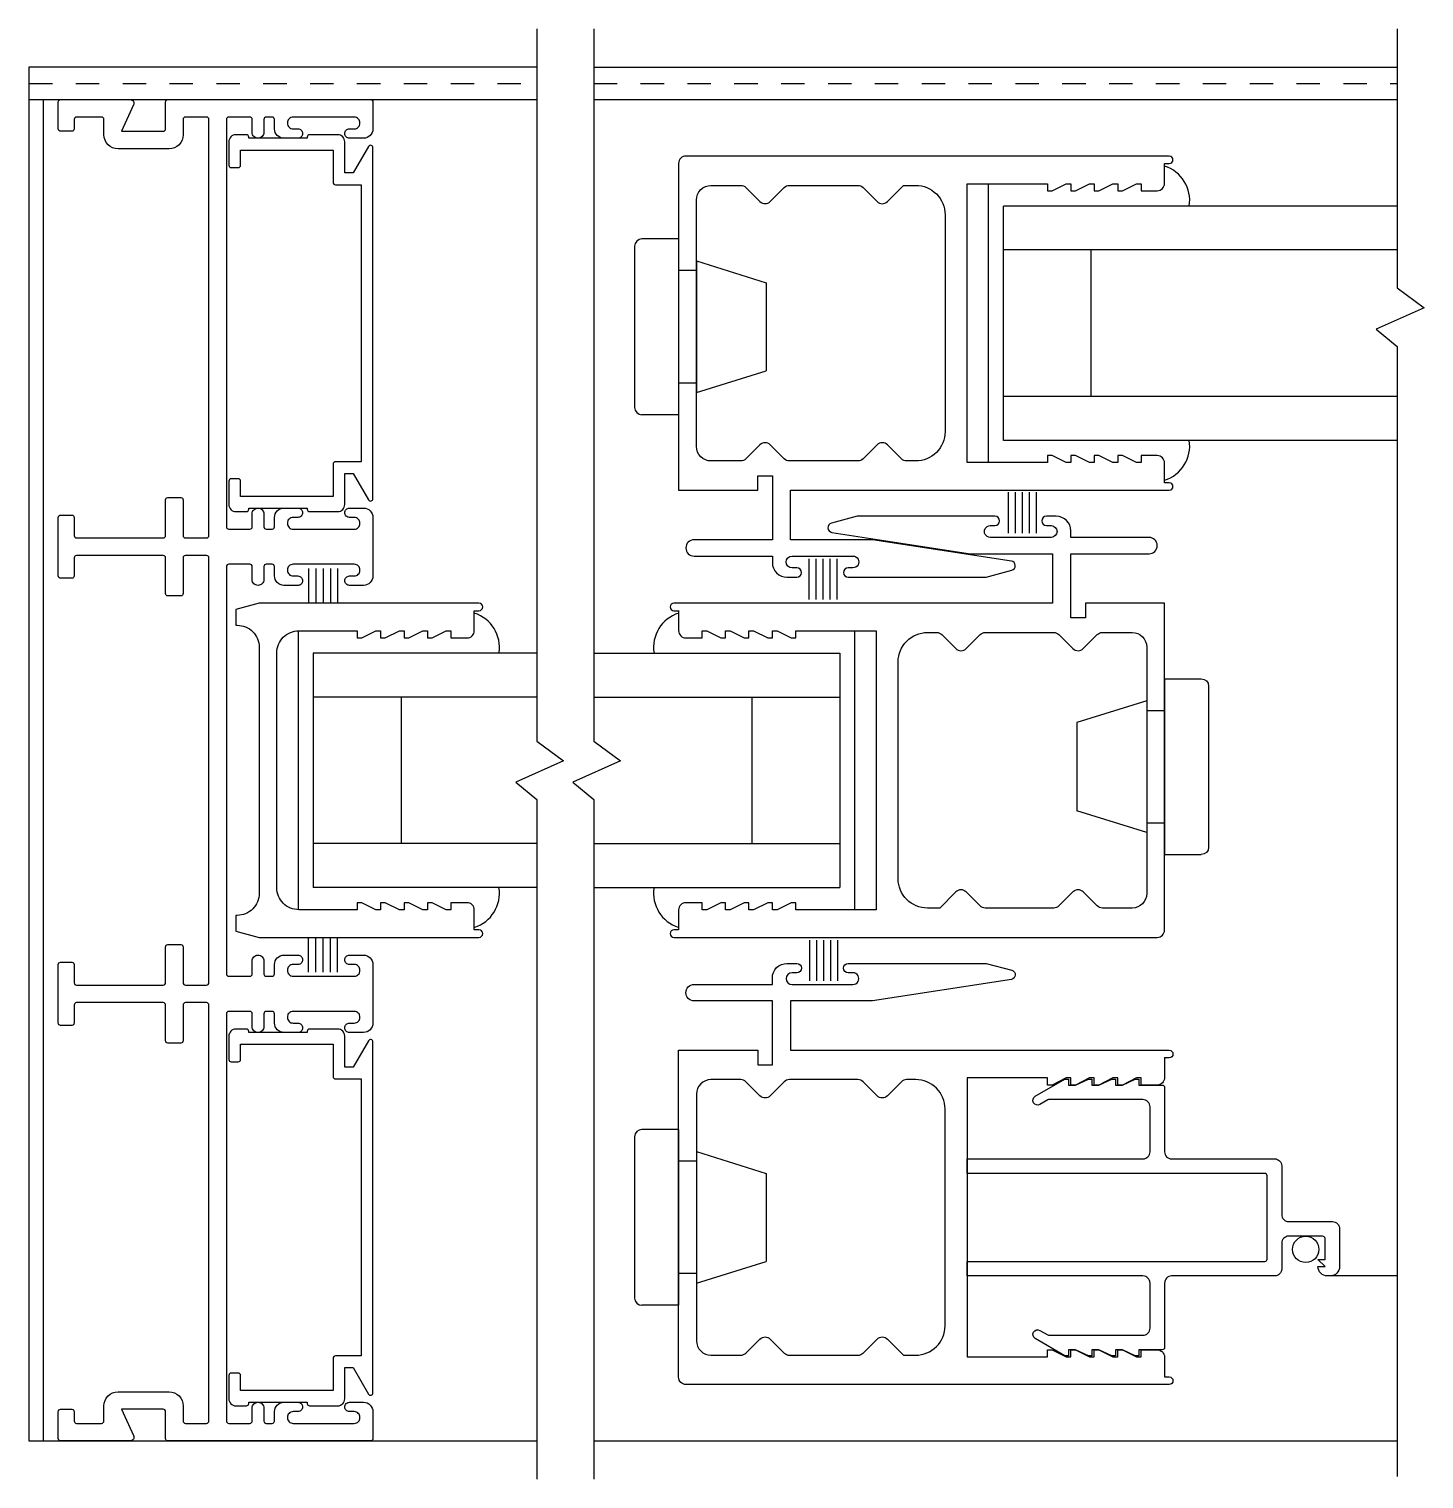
# Model space of a CAD drawing. Extents: x -12.8 to 78.6, y -69.4 to 26.9.
# Drawn here: x -0.28 to 5.68, y -7.27 to -1.09 of the extents above; entities that cross this region are included whole.
import ezdxf

# ---------------------------------------------------------------- set-up
doc = ezdxf.new("R2010")
doc.units = 0
doc.header["$LTSCALE"] = 0.25
doc.header["$MEASUREMENT"] = 0
doc.linetypes.add('HIDDEN', pattern=[0.375, 0.25, -0.125])
doc.layers.get('0').update_dxf_attribs({"linetype": 'CONTINUOUS'})
for name, color, linetype in [('FRAME', 1, 'CONTINUOUS'), ('GLASS-VINYL', 7, 'CONTINUOUS'), ('MISC', 7, 'CONTINUOUS'), ('SASH', 5, 'CONTINUOUS'), ('SEAL', 7, 'CONTINUOUS'), ('SILL-PAN', 7, 'CONTINUOUS'), ('VENT', 5, 'CONTINUOUS')]:
    doc.layers.add(name, color=color, linetype=linetype)

# ---------------------------------------------------------------- blocks, each defined once
blk = doc.blocks.new('A$C1A3F7AFB')
at = {"layer": 'FRAME', "color": 1}
blk.add_lwpolyline([(0, 0.9402), (0, 0.9228, 0.414214), (0.01, 0.9128), (0.025, 0.9128, 0.414214), (0.03, 0.9178), (0.03, 0.9178, 0.414214), (0.025, 0.9228), (0.0199, 0.9228, -0.414214), (0.0138, 0.9289), (0.0138, 0.9291, -0.414214), (0.0199, 0.9353), (0.0851, 0.9353, -0.414214), (0.0913, 0.9291), (0.0913, 0.9289, -0.414214), (0.0851, 0.9228), (0.08, 0.9228, 0.414214), (0.075, 0.9178), (0.075, 0.9176, 0.414214), (0.0799, 0.9128), (0.095, 0.9128, 0.414214), (0.105, 0.9228), (0.105, 0.9328, -0.414214), (0.1075, 0.9353), (0.1138, 0.9353, -0.414214), (0.1163, 0.9328), (0.1163, 0.919, 0.414214), (0.1225, 0.9128), (0.1226, 0.9128, 0.414214), (0.1288, 0.9189), (0.1288, 0.9328, -0.414214), (0.1313, 0.9353), (0.1538, 0.9353, -0.414214), (0.1563, 0.9328), (0.1563, 0.7155), (0.1563, 0.4983, -0.414214), (0.1538, 0.4958), (0.1313, 0.4958, -0.414214), (0.1288, 0.4983), (0.1288, 0.5121, 0.414214), (0.1226, 0.5183), (0.1225, 0.5183, 0.414214), (0.1163, 0.512), (0.1163, 0.4983, -0.414214), (0.1138, 0.4958), (0.1075, 0.4958, -0.414214), (0.105, 0.4983), (0.105, 0.5083, 0.414214), (0.095, 0.5183), (0.0799, 0.5183, 0.414214), (0.075, 0.5134), (0.075, 0.5133, 0.414214), (0.08, 0.5083), (0.0851, 0.5083, -0.414214), (0.0913, 0.5021), (0.0913, 0.5019, -0.414214), (0.0851, 0.4958), (0.0199, 0.4958, -0.414214), (0.0138, 0.5019), (0.0138, 0.5021, -0.414214), (0.0199, 0.5083), (0.025, 0.5083, 0.414214), (0.03, 0.5133, 0.414214), (0.025, 0.5183), (0.01, 0.5183, 0.414214), (0, 0.5083), (0, 0.4907), (0, 0.4678), (0, 0.4458, 0.414214), (0.01, 0.4358), (0.025, 0.4358, 0.414214), (0.03, 0.4408), (0.03, 0.4408, 0.414214), (0.025, 0.4458), (0.0199, 0.4458, -0.414214), (0.0138, 0.4519), (0.0138, 0.4521, -0.414214), (0.0199, 0.4583), (0.0851, 0.4583, -0.414214), (0.0913, 0.4521), (0.0913, 0.4519, -0.414214), (0.0851, 0.4458), (0.08, 0.4458, 0.414214), (0.075, 0.4408), (0.075, 0.4406, 0.414214), (0.0799, 0.4358), (0.095, 0.4358, 0.414214), (0.105, 0.4458), (0.105, 0.4558, -0.414214), (0.1075, 0.4583), (0.1138, 0.4583, -0.414214), (0.1163, 0.4558), (0.1163, 0.442, 0.414214), (0.1225, 0.4358), (0.1226, 0.4358, 0.414214), (0.1288, 0.4419), (0.1288, 0.4558, -0.414214), (0.1313, 0.4583), (0.1538, 0.4583, -0.414214), (0.1563, 0.4558), (0.1563, 0.2385), (0.1563, 0.0213, -0.414214), (0.1538, 0.0188), (0.1313, 0.0188, -0.414214), (0.1288, 0.0213), (0.1288, 0.0351, 0.414214), (0.1226, 0.0413), (0.1225, 0.0413, 0.414214), (0.1163, 0.035), (0.1163, 0.0213, -0.414214), (0.1138, 0.0188), (0.1075, 0.0188, -0.414214), (0.105, 0.0213), (0.105, 0.0313, 0.414214), (0.095, 0.0413), (0.0799, 0.0413, 0.414214), (0.075, 0.0364), (0.075, 0.0363, 0.414214), (0.08, 0.0313), (0.0851, 0.0313, -0.414214), (0.0913, 0.0251), (0.0913, 0.0249, -0.414214), (0.0851, 0.0188), (0.0199, 0.0188, -0.414214), (0.0138, 0.0249), (0.0138, 0.0251, -0.414214), (0.0199, 0.0313), (0.025, 0.0313, 0.414214), (0.03, 0.0363, 0.414214), (0.025, 0.0413), (0.01, 0.0413, 0.414214), (0, 0.0313), (0, 0.0025, 0.414214), (0.0025, 0), (0.2188, 0, 0.414214), (0.2213, 0.0025), (0.2213, 0.0313, -0.414214), (0.2238, 0.0338), (0.2683, 0.0338), (0.2554, 0.0057, 0.546624), (0.259, 0), (0.3333, 0, 0.414214), (0.3358, 0.0025), (0.3358, 0.0313, 0.414214), (0.3333, 0.0338), (0.3213, 0.0338, 0.414214), (0.3188, 0.0313), (0.3188, 0.0213, -0.414214), (0.3163, 0.0188), (0.2895, 0.0188, -0.414214), (0.287, 0.0213), (0.287, 0.0375, 0.414214), (0.272, 0.0525), (0.2175, 0.0525, 0.414214), (0.2025, 0.0375), (0.2025, 0.0213, -0.414214), (0.2, 0.0188), (0.1775, 0.0188, -0.414214), (0.175, 0.0213), (0.175, 0.2385), (0.175, 0.4651, -0.414214), (0.1775, 0.4676), (0.2, 0.4676, -0.414214), (0.2025, 0.4651), (0.2025, 0.427, 0.414214), (0.205, 0.4245), (0.2188, 0.4245, 0.414214), (0.2213, 0.427), (0.2213, 0.4651, -0.414214), (0.2238, 0.4676), (0.3059, 0.4676), (0.3163, 0.4676, -0.414214), (0.3188, 0.4651), (0.3188, 0.4458, 0.414214), (0.3213, 0.4433), (0.3333, 0.4433, 0.414214), (0.3358, 0.4458), (0.3358, 0.4678), (0.3358, 0.4907), (0.3358, 0.5083, 0.414214), (0.3333, 0.5108), (0.3213, 0.5108, 0.414214), (0.3188, 0.5083), (0.3188, 0.4889, -0.414214), (0.3163, 0.4864), (0.3026, 0.4864), (0.2238, 0.4864, -0.414214), (0.2213, 0.4889), (0.2213, 0.527, 0.414214), (0.2188, 0.5295), (0.205, 0.5295, 0.414214), (0.2025, 0.527), (0.2025, 0.4889, -0.414214), (0.2, 0.4864), (0.1775, 0.4864, -0.414214), (0.175, 0.4889), (0.175, 0.7155), (0.175, 0.9421, -0.414214), (0.1775, 0.9446), (0.1878, 0.9446), (0.2, 0.9446, -0.414214), (0.2025, 0.9421), (0.2025, 0.904, 0.414214), (0.205, 0.9015), (0.2188, 0.9015, 0.414214), (0.2213, 0.904), (0.2213, 0.9421, -0.414214), (0.2238, 0.9446), (0.3028, 0.9446), (0.3163, 0.9446, -0.414214), (0.3188, 0.9421), (0.3188, 0.9228, 0.414214), (0.3213, 0.9203), (0.3333, 0.9203, 0.414214), (0.3358, 0.9228), (0.3358, 0.9359), (0.3358, 0.9518), (0.3358, 0.9677), (0.3358, 0.9853, 0.414214), (0.3333, 0.9878), (0.3213, 0.9878, 0.414214), (0.3188, 0.9853), (0.3188, 0.9659, -0.414214), (0.3163, 0.9634), (0.3026, 0.9634), (0.2238, 0.9634, -0.414214), (0.2213, 0.9659), (0.2213, 1.004, 0.414214), (0.2188, 1.0065), (0.205, 1.0065, 0.414214), (0.2025, 1.004), (0.2025, 0.9659, -0.414214), (0.2, 0.9634), (0.1775, 0.9634, -0.414214), (0.175, 0.9659), (0.175, 1.1925), (0.175, 1.4098, -0.414214), (0.1775, 1.4123), (0.2, 1.4123, -0.414214), (0.2025, 1.4098), (0.2025, 1.3935, 0.414214), (0.2175, 1.3785), (0.272, 1.3785, 0.414214), (0.287, 1.3935), (0.287, 1.4098, -0.414214), (0.2895, 1.4123), (0.3163, 1.4123, -0.414214), (0.3188, 1.4098), (0.3188, 1.3998, 0.414214), (0.3213, 1.3973), (0.3333, 1.3973, 0.414214), (0.3358, 1.3998), (0.3358, 1.4285, 0.414214), (0.3333, 1.431), (0.259, 1.431, 0.546624), (0.2554, 1.4253), (0.2683, 1.3973), (0.2238, 1.3973, -0.414214), (0.2213, 1.3998), (0.2213, 1.4285, 0.414214), (0.2188, 1.431), (0.0025, 1.431, 0.414214), (0, 1.4285), (0, 1.3998, 0.414214), (0.01, 1.3898), (0.025, 1.3898, 0.414214), (0.03, 1.3948), (0.03, 1.3948, 0.414214), (0.025, 1.3998), (0.0199, 1.3998, -0.414214), (0.0138, 1.4059), (0.0138, 1.4061, -0.414214), (0.0199, 1.4123), (0.0851, 1.4123, -0.414214), (0.0913, 1.4061), (0.0913, 1.4059, -0.414214), (0.0851, 1.3998), (0.08, 1.3998, 0.414214), (0.075, 1.3948), (0.075, 1.3946, 0.414214), (0.0799, 1.3898), (0.095, 1.3898, 0.414214), (0.105, 1.3998), (0.105, 1.4098, -0.414214), (0.1075, 1.4123), (0.1138, 1.4123, -0.414214), (0.1163, 1.4098), (0.1163, 1.396, 0.414214), (0.1225, 1.3898), (0.1226, 1.3898, 0.414214), (0.1288, 1.3959), (0.1288, 1.4098, -0.414214), (0.1313, 1.4123), (0.1538, 1.4123, -0.414214), (0.1563, 1.4098), (0.1563, 1.1925), (0.1563, 0.9753, -0.414214), (0.1538, 0.9728), (0.1313, 0.9728, -0.414214), (0.1288, 0.9753), (0.1288, 0.9891, 0.414214), (0.1226, 0.9953), (0.1225, 0.9953, 0.414214), (0.1163, 0.989), (0.1163, 0.9753, -0.414214), (0.1138, 0.9728), (0.1075, 0.9728, -0.414214), (0.105, 0.9753), (0.105, 0.9853, 0.414214), (0.095, 0.9953), (0.0799, 0.9953, 0.414214), (0.075, 0.9904), (0.075, 0.9903, 0.414214), (0.08, 0.9853), (0.0851, 0.9853, -0.414214), (0.0913, 0.9791), (0.0913, 0.9789, -0.414214), (0.0851, 0.9728), (0.0199, 0.9728, -0.414214), (0.0138, 0.9789), (0.0138, 0.9791, -0.414214), (0.0199, 0.9853), (0.025, 0.9853, 0.414214), (0.03, 0.9903, 0.414214), (0.025, 0.9953), (0.01, 0.9953, 0.414214), (0, 0.9853), (0, 0.97)], format="xyb", close=True, dxfattribs=at)
blk = doc.blocks.new('A$C1D443341')
for p, q in [((0.188, 0.75), (0.031, 0.75)), ((0.188, 0.75), (0.188, 0)), ((0, 0.719), (0, 0.031)), ((0.264, 0.656), (0.562, 0.563)), ((0.264, 0.656), (0.264, 0.094)), ((0.264, 0.615), (0.188, 0.615)), ((0.562, 0.563), (0.562, 0.187)), ((0.264, 0.094), (0.562, 0.187)), ((0.264, 0.135), (0.188, 0.135)), ((0.188, 0), (0.031, 0))]:
    blk.add_line(p, q)
for centre, start, end in [((0.031, 0.719), 90, 180), ((0.031, 0.031), 180, 270)]:
    blk.add_arc(centre, 0.031, start, end)
blk = doc.blocks.new('3766 SCREEN ADAPTER')
blk.add_line((0.25, 1.8363), (0.25, 1.544))
blk.add_lwpolyline([(0.21, 1.528), (0.18, 1.498), (0.18, 1.528), (0.09, 1.528, 0.414214), (0.08, 1.518), (0.08, 1.373, 0.414214), (0.11, 1.343), (0.22, 1.343, -0.414214), (0.25, 1.313), (0.25, 0.873, 0.414214), (0.28, 0.843), (0.555, 0.843, -0.414214), (0.565, 0.833), (0.565, 0.733), (0.59, 0.733), (0.59, 0.718), (0.565, 0.663), (0.565, 0.633), (0.59, 0.633), (0.59, 0.618), (0.565, 0.563), (0.565, 0.533), (0.59, 0.533), (0.59, 0.518), (0.565, 0.463), (0.565, 0.433), (0.59, 0.433), (0.59, 0.418), (0.5167, 0.291, -1), (0.482, 0.311), (0.5017, 0.345, 0.131652), (0.503, 0.35), (0.503, 0.75, 0.414214), (0.472, 0.781), (0.28, 0.781, 0.414214), (0.25, 0.751), (0.25, 0), (0.188, 0), (0.188, 1.271, 0.414214), (0.178, 1.281), (-0.178, 1.281, 0.414214), (-0.188, 1.271), (-0.188, 0), (-0.25, 0), (-0.25, 0.751, 0.414214), (-0.28, 0.781), (-0.472, 0.781, 0.414214), (-0.503, 0.75), (-0.503, 0.35, 0.131652), (-0.5017, 0.345), (-0.482, 0.311, -1), (-0.5167, 0.291), (-0.59, 0.418), (-0.59, 0.433), (-0.565, 0.433), (-0.565, 0.463), (-0.59, 0.518), (-0.59, 0.533), (-0.565, 0.533), (-0.565, 0.563), (-0.59, 0.618), (-0.59, 0.633), (-0.565, 0.633), (-0.565, 0.663), (-0.59, 0.718), (-0.59, 0.733), (-0.565, 0.733), (-0.565, 0.833, -0.414214), (-0.555, 0.843), (-0.28, 0.843, 0.414214), (-0.25, 0.873), (-0.25, 1.313, -0.414214), (-0.22, 1.343), (-0.012, 1.343, 0.414214), (0.018, 1.373), (0.018, 1.56, -0.414214), (0.048, 1.59), (0.21, 1.59, -0.414214), (0.25, 1.55), (0.25, 1.538, -0.414214), (0.21, 1.498)], format="xyb", close=True)
blk.add_circle((0.1363, 1.4455), 0.0563)
blk = doc.blocks.new('3710 Jamb Filler')
blk.add_lwpolyline([(-0.12, 0.774, 0.414214), (-0.15, 0.804), (-0.27, 0.804, 0.414214), (-0.28, 0.794), (-0.28, 0.789), (-0.53, 0.789), (-0.53, 0.794, 0.414214), (-0.54, 0.804), (-0.585, 0.804, 0.414214), (-0.615, 0.774), (-0.615, 0.674, 0.414214), (-0.605, 0.664), (-0.575, 0.664, 0.414214), (-0.565, 0.674), (-0.565, 0.739), (-0.17, 0.739), (-0.17, 0.601, 0.414214), (-0.16, 0.591), (-0.05, 0.591), (-0.05, -0.591), (-0.16, -0.591, 0.414214), (-0.17, -0.601), (-0.17, -0.739), (-0.565, -0.739), (-0.565, -0.674, 0.414214), (-0.575, -0.664), (-0.605, -0.664, 0.414214), (-0.615, -0.674), (-0.615, -0.774, 0.414214), (-0.585, -0.804), (-0.54, -0.804, 0.414214), (-0.53, -0.794), (-0.53, -0.789), (-0.28, -0.789), (-0.28, -0.794, 0.414214), (-0.27, -0.804), (-0.15, -0.804, 0.414214), (-0.12, -0.774), (-0.12, -0.641), (-0.0839, -0.641), (-0.0187, -0.754, 0.767327), (0, -0.749), (0, 0.749, 0.767327), (-0.0187, 0.754), (-0.0839, 0.641), (-0.12, 0.641)], format="xyb", close=True)
blk = doc.blocks.new('3008 FIXED STILE')
blk.add_lwpolyline([(-1.038, 0.713), (-1.002, 0.713), (-0.1, 0.713), (0, 0.6862), (0, 0.619), (-0.006, 0.619, 0.414214), (-0.1, 0.525), (-0.1, -0.525, 0.414214), (-0.006, -0.619), (0, -0.619), (0, -0.6862), (-0.1, -0.713), (-1.038, -0.713, -0.999996), (-1.038, -0.681), (-1.018, -0.681), (-1.018, -0.596, -0.414214), (-0.987, -0.565), (-0.918, -0.565), (-0.918, -0.595), (-0.898, -0.595), (-0.838, -0.565), (-0.818, -0.565), (-0.818, -0.595), (-0.798, -0.595), (-0.738, -0.565), (-0.718, -0.565), (-0.718, -0.595), (-0.698, -0.595), (-0.638, -0.565), (-0.618, -0.565), (-0.618, -0.595), (-0.598, -0.595), (-0.538, -0.565), (-0.518, -0.565), (-0.518, -0.595), (-0.269, -0.595, 0.414214), (-0.175, -0.501), (-0.175, 0.501, 0.414214), (-0.269, 0.595), (-0.518, 0.595), (-0.518, 0.565), (-0.538, 0.565), (-0.598, 0.595), (-0.618, 0.595), (-0.618, 0.565), (-0.638, 0.565), (-0.698, 0.595), (-0.718, 0.595), (-0.718, 0.565), (-0.738, 0.565), (-0.798, 0.595), (-0.818, 0.595), (-0.818, 0.565), (-0.838, 0.565), (-0.898, 0.595), (-0.918, 0.595), (-0.918, 0.565), (-0.987, 0.565, -0.414214), (-1.018, 0.596), (-1.018, 0.681), (-1.038, 0.681, -0.999996), (-1.038, 0.713)], format="xyb")
blk = doc.blocks.new('*U55')
at = {"layer": 'SILL-PAN', "color": 7}
for p, q in [((0.3506, 0.861), (0.3506, 0.713)), ((0.3816, 0.861), (0.3816, 0.713)), ((0.4126, 0.861), (0.4126, 0.713)), ((0.4436, 0.861), (0.4436, 0.713)), ((0.4746, 0.861), (0.4746, 0.713)), ((0.3506, -0.861), (0.3506, -0.713)), ((0.3816, -0.861), (0.3816, -0.713)), ((0.4126, -0.861), (0.4126, -0.713)), ((0.4436, -0.861), (0.4436, -0.713)), ((0.4746, -0.861), (0.4746, -0.713))]:
    blk.add_line(p, q, dxfattribs=at)
at = {"layer": 'VENT', "xscale": -1}
blk.add_blockref('3008 FIXED STILE', (0.0399, 0), dxfattribs=at)

msp = doc.modelspace()

# ---------------------------------------------------------------- linework, layer by layer
at = {"color": 7}
for points in [[(1.8898, -1.0869), (1.8898, -4.1253), (2.004, -4.2095), (1.8002, -4.301), (1.8898, -4.3753), (1.8898, -7.2746)], [(2.1325, -1.0869), (2.1325, -4.1253), (2.2467, -4.2095), (2.0429, -4.301), (2.1325, -4.3753), (2.1325, -7.2746)], [(5.5624, -1.0869), (5.5624, -2.1921), (5.6766, -2.2764), (5.4727, -2.3679), (5.5624, -2.4421), (5.5624, -7.2639)]]:
    msp.add_lwpolyline(points, dxfattribs=at)
at = {"color": 5}
for centre, start, end in [((3.364, -1.8013), 224.99982, 314.99952), ((3.7, -4.7913), 44.99982, 134.99952)]:
    msp.add_arc(centre, 0.031, start, end, dxfattribs=at)
at = {"layer": 'GLASS-VINYL'}
for p, q in [((3.8165, -1.7473), (3.8165, -2.9373)), ((3.8815, -2.8423), (3.8815, -1.8423)), ((5.5624, -1.8423), (3.8815, -1.8423)), ((5.5624, -2.0298), (3.8815, -2.0298)), ((4.2565, -2.6548), (4.2565, -2.0298)), ((5.5624, -2.6548), (3.8815, -2.6548)), ((5.5624, -2.8423), (3.8815, -2.8423)), ((0.8702, -3.6553), (0.8702, -4.8452)), ((3.2475, -4.8453), (3.2475, -3.6553)), ((1.8898, -3.7503), (0.9352, -3.7503)), ((0.9352, -3.7503), (0.9352, -4.7503)), ((2.1325, -3.7503), (3.1825, -3.7503)), ((3.1825, -3.7503), (3.1825, -4.7503)), ((1.8898, -3.9378), (0.9352, -3.9378)), ((1.3102, -3.9378), (1.3102, -4.5628)), ((2.1325, -3.9378), (3.1825, -3.9378)), ((2.8075, -3.9378), (2.8075, -4.5628)), ((1.8898, -4.5628), (0.9352, -4.5628)), ((2.1325, -4.5628), (3.1825, -4.5628)), ((1.8898, -4.7503), (0.9352, -4.7503)), ((2.1325, -4.7503), (3.1825, -4.7503))]:
    msp.add_line(p, q, dxfattribs=at)
for centre, start, end in [((4.5235, -1.8177), 350.75972, 72.64577), ((4.5235, -2.8668), 287.35423, 9.24028), ((1.5771, -3.7257), 350.75972, 72.64577), ((2.5406, -3.7257), 107.35423, 189.24028), ((1.5771, -4.7748), 287.35423, 9.24028), ((2.5406, -4.7748), 170.75972, 252.64577)]:
    msp.add_arc(centre, 0.1528, start, end, dxfattribs=at)
at = {"layer": 'SASH'}
for points in [[(4.569, -3.0243), (4.569, -2.9383, 0.414214), (4.538, -2.9073), (4.469, -2.9073), (4.469, -2.9373), (4.449, -2.9373), (4.389, -2.9073), (4.369, -2.9073), (4.369, -2.9373), (4.349, -2.9373), (4.289, -2.9073), (4.269, -2.9073), (4.269, -2.9373), (4.249, -2.9373), (4.189, -2.9073), (4.169, -2.9073), (4.169, -2.9373), (4.149, -2.9373), (4.089, -2.9073), (4.069, -2.9073), (4.069, -2.9373), (3.726, -2.9373), (3.726, -1.7473), (4.069, -1.7473), (4.069, -1.7773), (4.089, -1.7773), (4.149, -1.7473), (4.169, -1.7473), (4.169, -1.7773), (4.189, -1.7773), (4.249, -1.7473), (4.269, -1.7473), (4.269, -1.7773), (4.289, -1.7773), (4.349, -1.7473), (4.369, -1.7473), (4.369, -1.7773), (4.389, -1.7773), (4.449, -1.7473), (4.469, -1.7473), (4.469, -1.7773), (4.538, -1.7773, 0.414214), (4.569, -1.7463), (4.569, -1.6613), (4.589, -1.6613, 0.999996), (4.589, -1.6293), (2.526, -1.6293, 0.414214), (2.495, -1.6603), (2.495, -3.0553), (2.833, -3.0553), (2.833, -2.9933), (2.895, -2.9933), (2.895, -3.2663), (2.561, -3.2663, 1), (2.561, -3.3363), (2.895, -3.3363), (2.895, -3.3643, 0.414214), (2.957, -3.4263), (2.999, -3.4263, 1), (2.999, -3.3863), (2.979, -3.3863, -0.999996), (2.979, -3.3363), (3.239, -3.3363, -1.000003), (3.239, -3.3863), (3.219, -3.3863, 0.999994), (3.219, -3.4263), (3.807, -3.4263), (3.9172, -3.3967, 0.811415), (3.9151, -3.3576), (3.323, -3.2663), (2.973, -3.2663), (2.973, -3.0553), (4.589, -3.0553, 0.999996), (4.589, -3.0233), (4.569, -3.0233)], [(3.386, -1.8232), (3.4549, -1.7543), (3.507, -1.7543, -0.414214), (3.632, -1.8793), (3.632, -2.8053, -0.414214), (3.507, -2.9303), (3.4677, -2.9303, -0.198912), (3.4458, -2.9212), (3.386, -2.8613, 0.414214), (3.3421, -2.8613), (3.2823, -2.9212, -0.198912), (3.2604, -2.9303), (2.9677, -2.9303, -0.198912), (2.9458, -2.9212), (2.886, -2.8613, 0.414214), (2.8421, -2.8613), (2.7823, -2.9212, -0.198912), (2.7604, -2.9303), (2.633, -2.9303, -0.414214), (2.571, -2.8683), (2.571, -1.8163, -0.414214), (2.633, -1.7543), (2.7604, -1.7543, -0.198912), (2.7823, -1.7633), (2.8421, -1.8232, 0.414214), (2.886, -1.8232), (2.9458, -1.7633, -0.198912), (2.9677, -1.7543), (3.2604, -1.7543, -0.198912), (3.2823, -1.7633), (3.3421, -1.8232)], [(2.495, -3.5683), (2.495, -3.6543, 0.414214), (2.526, -3.6853), (2.595, -3.6853), (2.595, -3.6553), (2.615, -3.6553), (2.675, -3.6853), (2.695, -3.6853), (2.695, -3.6553), (2.715, -3.6553), (2.775, -3.6853), (2.795, -3.6853), (2.795, -3.6553), (2.815, -3.6553), (2.875, -3.6853), (2.895, -3.6853), (2.895, -3.6553), (2.915, -3.6553), (2.975, -3.6853), (2.995, -3.6853), (2.995, -3.6553), (3.338, -3.6553), (3.338, -4.8453), (2.995, -4.8453), (2.995, -4.8153), (2.975, -4.8153), (2.915, -4.8453), (2.895, -4.8453), (2.895, -4.8153), (2.875, -4.8153), (2.815, -4.8453), (2.795, -4.8453), (2.795, -4.8153), (2.775, -4.8153), (2.715, -4.8453), (2.695, -4.8453), (2.695, -4.8153), (2.675, -4.8153), (2.615, -4.8453), (2.595, -4.8453), (2.595, -4.8153), (2.526, -4.8153, 0.414214), (2.495, -4.8463), (2.495, -4.9313), (2.475, -4.9313, 0.999996), (2.475, -4.9633), (4.538, -4.9633, 0.414214), (4.569, -4.9323), (4.569, -3.5373), (4.231, -3.5373), (4.231, -3.5993), (4.169, -3.5993), (4.169, -3.3263), (4.503, -3.3263, 1), (4.503, -3.2563), (4.169, -3.2563), (4.169, -3.2283, 0.414214), (4.107, -3.1663), (4.065, -3.1663, 1), (4.065, -3.2063), (4.085, -3.2063, -0.999996), (4.085, -3.2563), (3.825, -3.2563, -1.000003), (3.825, -3.2063), (3.845, -3.2063, 0.999994), (3.845, -3.1663), (3.257, -3.1663), (3.1469, -3.1958, 0.811415), (3.149, -3.2349), (3.741, -3.3263), (4.091, -3.3263), (4.091, -3.5373), (2.475, -3.5373, 0.999996), (2.475, -3.5693), (2.495, -3.5693)], [(3.6781, -4.7693), (3.6092, -4.8383), (3.557, -4.8383, -0.414214), (3.432, -4.7133), (3.432, -3.7873, -0.414214), (3.557, -3.6623), (3.5964, -3.6623, -0.198912), (3.6183, -3.6713), (3.6781, -3.7312, 0.414214), (3.722, -3.7312), (3.7818, -3.6713, -0.198912), (3.8037, -3.6623), (4.0964, -3.6623, -0.198912), (4.1183, -3.6713), (4.1781, -3.7312, 0.414214), (4.222, -3.7312), (4.2818, -3.6713, -0.198912), (4.3037, -3.6623), (4.431, -3.6623, -0.414214), (4.493, -3.7243), (4.493, -4.7763, -0.414214), (4.431, -4.8383), (4.3037, -4.8383, -0.198912), (4.2818, -4.8292), (4.222, -4.7693, 0.414214), (4.1781, -4.7693), (4.1183, -4.8292, -0.198912), (4.0964, -4.8383), (3.8037, -4.8383, -0.198912), (3.7818, -4.8292), (3.722, -4.7693)], [(4.569, -5.4763), (4.569, -5.5623, -0.414214), (4.538, -5.5933), (4.469, -5.5933), (4.469, -5.5633), (4.449, -5.5633), (4.389, -5.5933), (4.369, -5.5933), (4.369, -5.5633), (4.349, -5.5633), (4.289, -5.5933), (4.269, -5.5933), (4.269, -5.5633), (4.249, -5.5633), (4.189, -5.5933), (4.169, -5.5933), (4.169, -5.5633), (4.149, -5.5633), (4.089, -5.5933), (4.069, -5.5933), (4.069, -5.5633), (3.726, -5.5633), (3.726, -6.7533), (4.069, -6.7533), (4.069, -6.7233), (4.089, -6.7233), (4.149, -6.7533), (4.169, -6.7533), (4.169, -6.7233), (4.189, -6.7233), (4.249, -6.7533), (4.269, -6.7533), (4.269, -6.7233), (4.289, -6.7233), (4.349, -6.7533), (4.369, -6.7533), (4.369, -6.7233), (4.389, -6.7233), (4.449, -6.7533), (4.469, -6.7533), (4.469, -6.7233), (4.538, -6.7233, -0.414214), (4.569, -6.7543), (4.569, -6.8393), (4.589, -6.8393, -0.999996), (4.589, -6.8713), (2.526, -6.8713, -0.414214), (2.495, -6.8403), (2.495, -5.4453), (2.833, -5.4453), (2.833, -5.5073), (2.895, -5.5073), (2.895, -5.2343), (2.561, -5.2343, -1), (2.561, -5.1643), (2.895, -5.1643), (2.895, -5.1363, -0.414214), (2.957, -5.0743), (2.999, -5.0743, -1), (2.999, -5.1143), (2.979, -5.1143, 0.999996), (2.979, -5.1643), (3.239, -5.1643, 1.000003), (3.239, -5.1143), (3.219, -5.1143, -0.999994), (3.219, -5.0743), (3.807, -5.0743), (3.9172, -5.1038, -0.811415), (3.9151, -5.1429), (3.323, -5.2343), (2.973, -5.2343), (2.973, -5.4453), (4.589, -5.4453, -0.999996), (4.589, -5.4773), (4.569, -5.4773)]]:
    msp.add_lwpolyline(points, format="xyb", dxfattribs=at)
msp.add_lwpolyline([(2.571, -5.6323), (2.571, -6.6843, 0.414214), (2.633, -6.7463), (2.7604, -6.7463, 0.198912), (2.7823, -6.7372), (2.8421, -6.6773, -0.414214), (2.886, -6.6773), (2.9458, -6.7372, 0.198912), (2.9677, -6.7463), (3.2604, -6.7463, 0.198912), (3.2823, -6.7372), (3.3421, -6.6773, -0.414214), (3.386, -6.6773), (3.4549, -6.7463), (3.507, -6.7463, 0.414214), (3.632, -6.6213), (3.632, -5.6953, 0.414214), (3.507, -5.5703), (3.4677, -5.5703, 0.198912), (3.4458, -5.5793), (3.386, -5.6392, -0.414214), (3.3421, -5.6392), (3.2823, -5.5793, 0.198912), (3.2604, -5.5703), (2.9677, -5.5703, 0.198912), (2.9458, -5.5793), (2.886, -5.6392, -0.414214), (2.8421, -5.6392), (2.7823, -5.5793, 0.198912), (2.7604, -5.5703), (2.633, -5.5703, 0.414214)], format="xyb", close=True, dxfattribs=at)
at = {"layer": 'SEAL'}
for p, q in [((3.901, -3.0636), (3.901, -3.2378)), ((3.931, -3.0636), (3.931, -3.2378)), ((3.961, -3.0636), (3.961, -3.2378)), ((3.991, -3.0636), (3.991, -3.2378)), ((4.021, -3.0636), (4.021, -3.2378)), ((3.0506, -3.3476), (3.0506, -3.5218)), ((3.0806, -3.3476), (3.0806, -3.5218)), ((3.1106, -3.3476), (3.1106, -3.5218)), ((3.1406, -3.3476), (3.1406, -3.5218)), ((3.1706, -3.3476), (3.1706, -3.5218)), ((3.0535, -4.9752), (3.0535, -5.1494)), ((3.0835, -4.9752), (3.0835, -5.1494)), ((3.1135, -4.9752), (3.1135, -5.1494)), ((3.1435, -4.9752), (3.1435, -5.1494)), ((3.1735, -4.9752), (3.1735, -5.1494))]:
    msp.add_line(p, q, dxfattribs=at)
at = {"layer": 'SILL-PAN'}
for p, q in [((1.8898, -1.2493), (-0.2782, -1.2493)), ((-0.2782, -1.2493), (-0.2782, -7.1123)), ((2.1325, -1.2493), (5.5624, -1.2493)), ((-0.2782, -1.3883), (1.8898, -1.3883)), ((-0.2162, -7.1123), (-0.2162, -1.3883)), ((2.1325, -1.3883), (5.5624, -1.3883)), ((-0.2782, -7.1123), (1.8898, -7.1123)), ((-0.2782, -7.1123), (-0.2162, -7.1123)), ((2.1325, -7.1123), (5.5624, -7.1123))]:
    msp.add_line(p, q, dxfattribs=at)
at = {"layer": 'SILL-PAN', "linetype": 'HIDDEN'}
for p, q in [((-0.2782, -1.3188), (1.8898, -1.3188)), ((2.1325, -1.3188), (5.5624, -1.3188))]:
    msp.add_line(p, q, dxfattribs=at)

# ---------------------------------------------------------------- block references
at = {"layer": 'FRAME'}
for p in [(1.1898, -2.3423), (1.1898, -6.1583)]:
    msp.add_blockref('3710 Jamb Filler', p, dxfattribs=at)
at = {"layer": 'MISC', "extrusion": (0, 0, -1), "xscale": -1, "zscale": -1}
for p in [(-2.307, -2.7328), (-2.307, -6.5333)]:
    msp.add_blockref('A$C1D443341', p, dxfattribs=at)
at = {"layer": 'MISC', "extrusion": (0, 0, -1), "zscale": -1}
msp.add_blockref('A$C1D443341', (-4.757, -4.6098), dxfattribs=at)
at = {"layer": 'SASH', "rotation": 270}
msp.add_blockref('3766 SCREEN ADAPTER', (3.726, -6.1583), dxfattribs=at)
at = {"layer": 'SEAL', "xscale": -4, "yscale": 4, "zscale": 4}
msp.add_blockref('A$C1A3F7AFB', (1.1898, -7.1123), dxfattribs=at)
at = {"layer": 'VENT'}
msp.add_blockref('*U55', (0.5648, -4.2503), dxfattribs=at)

doc.saveas('drawing.dxf')
